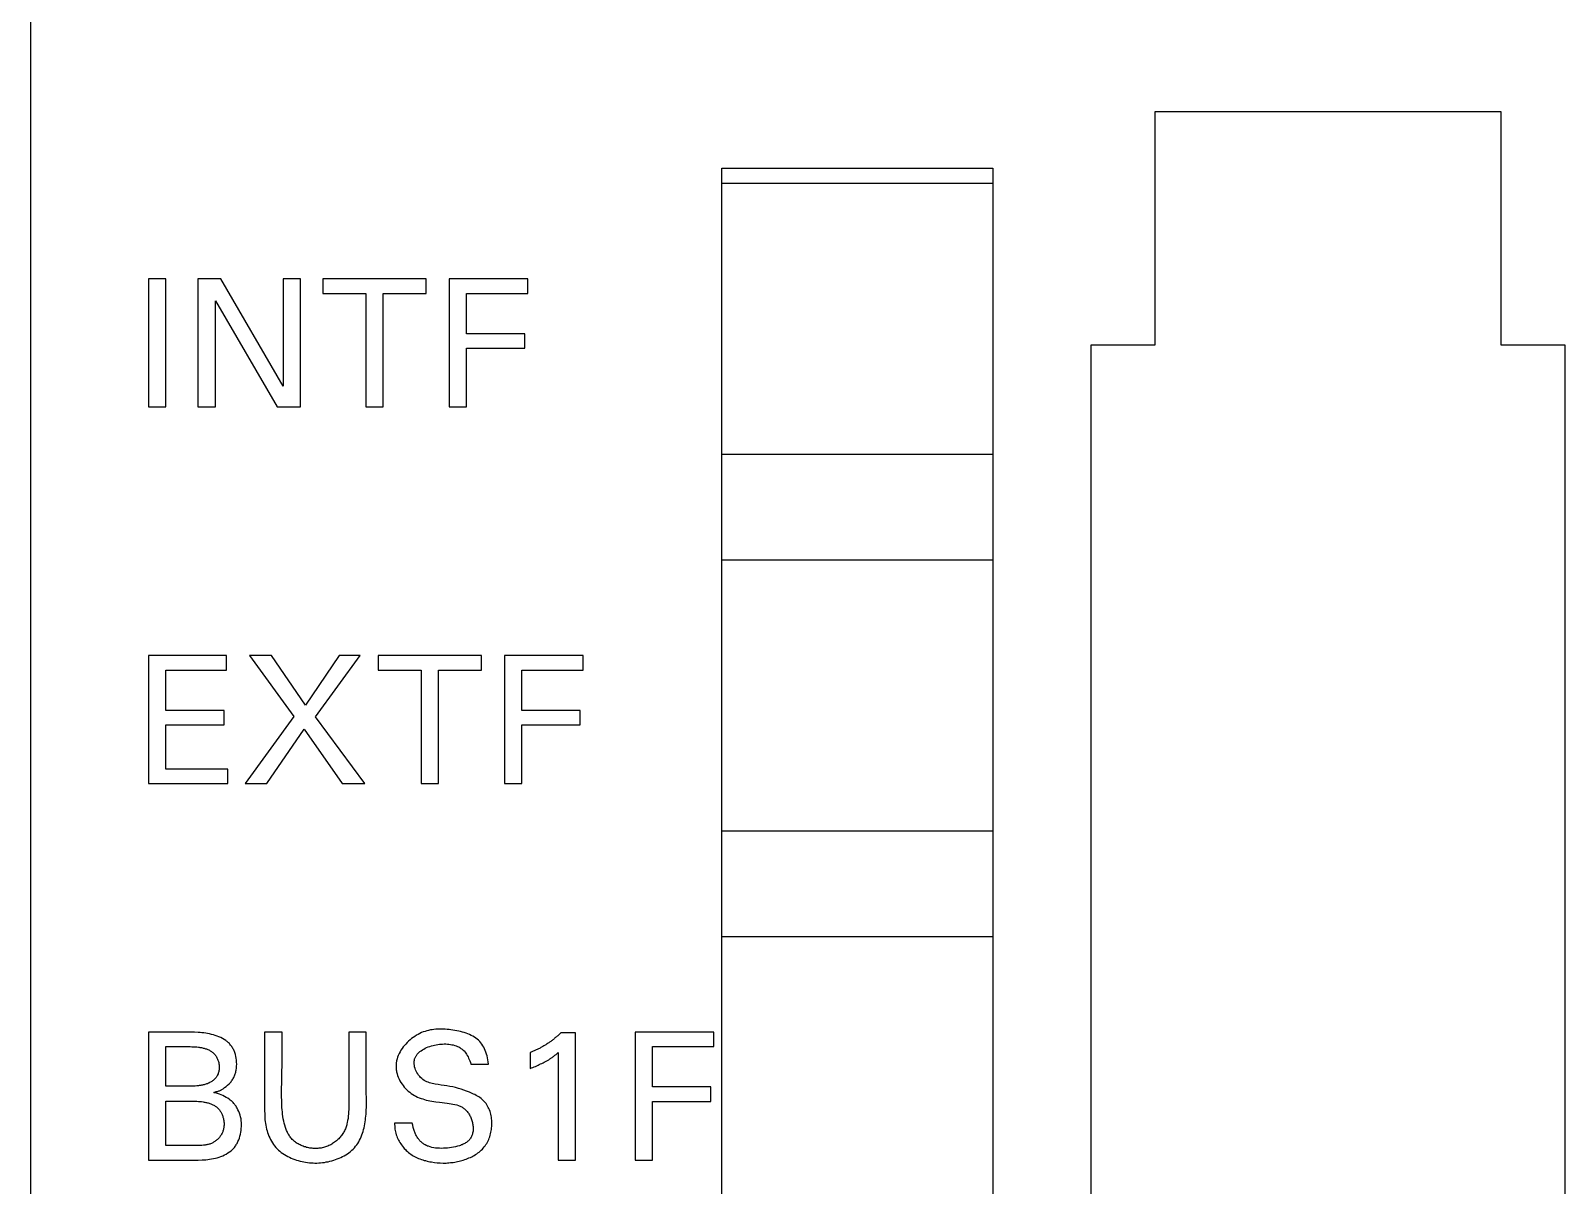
# Model space of a CAD drawing. Extents: x 430 to 1632, y -19 to 271.
# Drawn here: x 542.46 to 554, y 226.33 to 235.01 of the extents above; entities that cross this region are included whole.
import ezdxf

# ---------------------------------------------------------------- set-up
doc = ezdxf.new("R2010")
doc.units = 0
doc.header["$LTSCALE"] = 5
doc.header["$MEASUREMENT"] = 0
doc.layers.get('0').update_dxf_attribs({"linetype": 'CONTINUOUS'})

msp = doc.modelspace()

# ---------------------------------------------------------------- linework, layer by layer
at = {"linetype": 'Continuous'}
for p, q in [((542.455, 177.546), (542.455, 249.49)), ((550.91, 234.404), (550.91, 232.648)), ((553.516, 234.404), (550.91, 234.404)), ((553.516, 232.648), (553.516, 234.404)), ((547.653, 203.446), (547.653, 233.979)), ((547.653, 233.979), (549.692, 233.979)), ((549.692, 233.979), (549.692, 203.446)), ((547.653, 233.866), (549.692, 233.866)), ((543.34, 233.147), (543.34, 232.184)), ((543.471, 233.147), (543.34, 233.147)), ((543.471, 232.184), (543.471, 233.147)), ((543.713, 233.147), (543.713, 232.184)), ((543.884, 233.147), (543.713, 233.147)), ((544.354, 232.339), (543.884, 233.147)), ((544.354, 233.147), (544.354, 232.339)), ((544.485, 233.147), (544.354, 233.147)), ((544.485, 232.184), (544.485, 233.147)), ((544.652, 233.147), (544.652, 233.037)), ((545.429, 233.147), (544.652, 233.147)), ((544.652, 233.037), (544.975, 233.037)), ((544.975, 233.037), (544.975, 232.184)), ((545.107, 232.184), (545.107, 233.037)), ((545.107, 233.037), (545.429, 233.037)), ((545.429, 233.037), (545.429, 233.147)), ((545.602, 233.147), (545.602, 232.184)), ((546.195, 233.147), (545.602, 233.147)), ((545.734, 232.734), (545.734, 233.037)), ((545.734, 233.037), (546.195, 233.037)), ((546.195, 233.037), (546.195, 233.147)), ((543.844, 232.184), (543.844, 232.982)), ((543.844, 232.982), (544.309, 232.184)), ((546.171, 232.734), (545.734, 232.734)), ((546.171, 232.625), (546.171, 232.734)), ((545.734, 232.184), (545.734, 232.625)), ((545.734, 232.625), (546.171, 232.625)), ((550.428, 232.648), (550.428, 204.664)), ((550.91, 232.648), (550.428, 232.648)), ((553.997, 232.648), (553.516, 232.648)), ((553.997, 204.664), (553.997, 232.648)), ((543.34, 232.184), (543.471, 232.184)), ((543.713, 232.184), (543.844, 232.184)), ((544.309, 232.184), (544.485, 232.184)), ((544.975, 232.184), (545.107, 232.184)), ((545.602, 232.184), (545.734, 232.184)), ((549.692, 231.827), (547.653, 231.827)), ((547.653, 231.034), (549.692, 231.034)), ((543.34, 230.314), (543.34, 229.351)), ((543.927, 230.314), (543.34, 230.314)), ((543.927, 230.205), (543.927, 230.314)), ((544.101, 230.314), (544.433, 229.856)), ((544.266, 230.314), (544.101, 230.314)), ((544.522, 229.94), (544.266, 230.314)), ((544.776, 230.314), (544.522, 229.94)), ((544.597, 229.853), (544.933, 230.314)), ((544.933, 230.314), (544.776, 230.314)), ((545.068, 230.314), (545.068, 230.205)), ((545.845, 230.314), (545.068, 230.314)), ((545.845, 230.205), (545.845, 230.314)), ((546.018, 230.314), (546.018, 229.351)), ((546.611, 230.314), (546.018, 230.314)), ((546.611, 230.205), (546.611, 230.314)), ((543.471, 229.901), (543.471, 230.205)), ((543.471, 230.205), (543.927, 230.205)), ((545.068, 230.205), (545.391, 230.205)), ((545.391, 230.205), (545.391, 229.351)), ((545.522, 229.351), (545.522, 230.205)), ((545.522, 230.205), (545.845, 230.205)), ((546.149, 229.901), (546.149, 230.205)), ((546.149, 230.205), (546.611, 230.205)), ((543.909, 229.901), (543.471, 229.901)), ((543.909, 229.792), (543.909, 229.901)), ((544.433, 229.856), (544.069, 229.351)), ((544.967, 229.351), (544.597, 229.853)), ((546.587, 229.901), (546.149, 229.901)), ((546.587, 229.792), (546.587, 229.901)), ((543.471, 229.46), (543.471, 229.792)), ((543.471, 229.792), (543.909, 229.792)), ((544.23, 229.351), (544.511, 229.761)), ((544.511, 229.761), (544.798, 229.351)), ((546.149, 229.351), (546.149, 229.792)), ((546.149, 229.792), (546.587, 229.792)), ((543.939, 229.46), (543.471, 229.46)), ((543.939, 229.351), (543.939, 229.46)), ((543.34, 229.351), (543.939, 229.351)), ((544.069, 229.351), (544.23, 229.351)), ((544.798, 229.351), (544.967, 229.351)), ((545.391, 229.351), (545.522, 229.351)), ((546.018, 229.351), (546.149, 229.351)), ((549.692, 228.994), (547.653, 228.994)), ((547.653, 228.201), (549.692, 228.201)), ((543.34, 227.482), (543.34, 226.519)), ((543.455, 227.482), (543.34, 227.482)), ((544.214, 227.482), (544.214, 227.37)), ((544.346, 227.482), (544.214, 227.482)), ((544.978, 227.482), (544.847, 227.482)), ((546.552, 227.476), (546.443, 227.476)), ((546.552, 226.519), (546.552, 227.476)), ((547.001, 227.482), (547.001, 226.519)), ((547.594, 227.482), (547.001, 227.482)), ((547.594, 227.373), (547.594, 227.482)), ((543.471, 227.075), (543.471, 227.373)), ((543.471, 227.373), (543.569, 227.373)), ((543.569, 227.373), (543.618, 227.373)), ((546.212, 227.328), (546.212, 227.208)), ((546.423, 227.328), (546.423, 226.519)), ((547.132, 227.069), (547.132, 227.373)), ((547.132, 227.373), (547.594, 227.373)), ((545.765, 227.241), (545.899, 227.241)), ((543.545, 227.075), (543.471, 227.075)), ((543.618, 227.075), (543.545, 227.075)), ((547.57, 227.069), (547.132, 227.069)), ((547.57, 226.96), (547.57, 227.069)), ((543.471, 226.628), (543.471, 226.963)), ((543.471, 226.963), (543.545, 226.963)), ((543.545, 226.963), (543.57, 226.963)), ((547.132, 226.519), (547.132, 226.96)), ((547.132, 226.96), (547.57, 226.96)), ((545.324, 226.798), (545.192, 226.798)), ((543.545, 226.628), (543.471, 226.628)), ((543.34, 226.519), (543.455, 226.519)), ((543.513, 226.519), (543.599, 226.518)), ((546.423, 226.519), (546.552, 226.519)), ((547.001, 226.519), (547.132, 226.519))]:
    msp.add_line(p, q, dxfattribs=at)
at = {"color": 7, "linetype": 'Continuous'}
msp.add_line((542.455, 86.058), (542.455, 248.64), dxfattribs=at)
at = {"linetype": 'Continuous'}
for points in [[(545.899, 227.241), (545.897, 227.257), (545.894, 227.273), (545.891, 227.288), (545.888, 227.303), (545.884, 227.317), (545.879, 227.33), (545.874, 227.343), (545.869, 227.356), (545.863, 227.368), (545.856, 227.379), (545.849, 227.39), (545.841, 227.401), (545.832, 227.41), (545.823, 227.42), (545.813, 227.428), (545.803, 227.436), (545.792, 227.444), (545.78, 227.451), (545.768, 227.457), (545.756, 227.463), (545.743, 227.469), (545.73, 227.474), (545.716, 227.478), (545.702, 227.482), (545.688, 227.486), (545.674, 227.489), (545.66, 227.492), (545.645, 227.495), (545.631, 227.497), (545.616, 227.499), (545.602, 227.501), (545.587, 227.502), (545.573, 227.503), (545.559, 227.504), (545.544, 227.504), (545.53, 227.504), (545.516, 227.504), (545.502, 227.503), (545.488, 227.502), (545.475, 227.5), (545.461, 227.498), (545.448, 227.495), (545.434, 227.491), (545.421, 227.487), (545.408, 227.483), (545.395, 227.478), (545.382, 227.472), (545.369, 227.465), (545.356, 227.458), (545.344, 227.45), (545.332, 227.442), (545.32, 227.433), (545.308, 227.424), (545.297, 227.414), (545.286, 227.403), (545.276, 227.392), (545.266, 227.381), (545.257, 227.37), (545.248, 227.358), (545.24, 227.345), (545.233, 227.333), (545.226, 227.32), (545.22, 227.307), (545.215, 227.293), (545.211, 227.28), (545.209, 227.273), (545.207, 227.266), (545.206, 227.259), (545.205, 227.252), (545.204, 227.245), (545.203, 227.238), (545.203, 227.232), (545.203, 227.225), (545.203, 227.218), (545.203, 227.211), (545.204, 227.204), (545.205, 227.197), (545.206, 227.19), (545.207, 227.183), (545.211, 227.169), (545.215, 227.155), (545.22, 227.142), (545.226, 227.129), (545.232, 227.116), (545.24, 227.103), (545.248, 227.091), (545.256, 227.079), (545.265, 227.068), (545.275, 227.057), (545.285, 227.047), (545.295, 227.038), (545.306, 227.029), (545.317, 227.02), (545.329, 227.013), (545.341, 227.006), (545.353, 226.999), (545.365, 226.993), (545.378, 226.988), (545.391, 226.983), (545.404, 226.979), (545.417, 226.975), (545.43, 226.971), (545.444, 226.968), (545.458, 226.965), (545.472, 226.962), (545.486, 226.96), (545.501, 226.958), (545.53, 226.954), (545.588, 226.947)], [(543.513, 227.482), (543.484, 227.482), (543.455, 227.482)], [(543.599, 226.518), (543.628, 226.518), (543.657, 226.518), (543.686, 226.519), (543.715, 226.519), (543.744, 226.52), (543.758, 226.521), (543.773, 226.522), (543.787, 226.524), (543.801, 226.525), (543.816, 226.528), (543.83, 226.53), (543.844, 226.533), (543.858, 226.537), (543.872, 226.541), (543.886, 226.546), (543.899, 226.552), (543.913, 226.558), (543.926, 226.565), (543.938, 226.573), (543.95, 226.581), (543.962, 226.59), (543.967, 226.595), (543.973, 226.599), (543.978, 226.605), (543.983, 226.61), (543.987, 226.615), (543.992, 226.621), (543.996, 226.627), (544, 226.633), (544.004, 226.639), (544.008, 226.645), (544.011, 226.651), (544.014, 226.658), (544.02, 226.671), (544.025, 226.685), (544.029, 226.699), (544.033, 226.713), (544.036, 226.728), (544.038, 226.742), (544.039, 226.757), (544.04, 226.772), (544.04, 226.786), (544.04, 226.801), (544.039, 226.815), (544.037, 226.829), (544.034, 226.844), (544.03, 226.858), (544.026, 226.872), (544.02, 226.885), (544.014, 226.898), (544.008, 226.911), (544.004, 226.917), (544, 226.924), (543.996, 226.929), (543.991, 226.935), (543.987, 226.941), (543.982, 226.946), (543.977, 226.952), (543.972, 226.957), (543.967, 226.962), (543.962, 226.966), (543.956, 226.971), (543.95, 226.975), (543.938, 226.984), (543.925, 226.991), (543.912, 226.998), (543.899, 227.004), (543.887, 227.01), (543.874, 227.015), (543.868, 227.018), (543.861, 227.02), (543.853, 227.022), (543.845, 227.024), (543.841, 227.025), (543.838, 227.025), (543.836, 227.026), (543.835, 227.026), (543.834, 227.027), (543.834, 227.027), (543.833, 227.028), (543.834, 227.028), (543.834, 227.029), (543.835, 227.029), (543.836, 227.03), (543.837, 227.03), (543.84, 227.031), (543.844, 227.032), (543.849, 227.034), (543.859, 227.036), (543.869, 227.039), (543.874, 227.04), (543.879, 227.042), (543.883, 227.044), (543.886, 227.045), (543.889, 227.047), (543.892, 227.049), (543.898, 227.052), (543.903, 227.056), (543.914, 227.064), (543.925, 227.073), (543.936, 227.082), (543.947, 227.093), (543.952, 227.098), (543.957, 227.103), (543.962, 227.109), (543.966, 227.115), (543.971, 227.121), (543.975, 227.127), (543.978, 227.134), (543.982, 227.14), (543.985, 227.147), (543.988, 227.153), (543.991, 227.16), (543.993, 227.167), (543.995, 227.174), (543.997, 227.181), (543.999, 227.188), (544.001, 227.196), (544.003, 227.21), (544.004, 227.225), (544.005, 227.24), (544.004, 227.255), (544.003, 227.27), (544.001, 227.285), (543.998, 227.299), (543.995, 227.314), (543.99, 227.328), (543.988, 227.335), (543.985, 227.341), (543.982, 227.348), (543.979, 227.354), (543.975, 227.361), (543.971, 227.367), (543.968, 227.373), (543.963, 227.379), (543.959, 227.384), (543.954, 227.39), (543.95, 227.395), (543.944, 227.4), (543.939, 227.405), (543.934, 227.41), (543.928, 227.414), (543.922, 227.419), (543.91, 227.427), (543.897, 227.434), (543.884, 227.441), (543.871, 227.447), (543.857, 227.452), (543.843, 227.457), (543.829, 227.461), (543.815, 227.465), (543.801, 227.468), (543.786, 227.471), (543.772, 227.474), (543.758, 227.476), (543.743, 227.477), (543.729, 227.479), (543.715, 227.48), (543.686, 227.481), (543.657, 227.482), (543.628, 227.482), (543.599, 227.482), (543.57, 227.482), (543.513, 227.482)], [(544.847, 227.482), (544.847, 227.417), (544.847, 227.352), (544.847, 227.287), (544.847, 227.223), (544.848, 227.158), (544.848, 227.094), (544.849, 227.029), (544.849, 226.997), (544.849, 226.964), (544.848, 226.931), (544.847, 226.899), (544.846, 226.882), (544.845, 226.866), (544.843, 226.849), (544.842, 226.833), (544.839, 226.817), (544.836, 226.801), (544.834, 226.793), (544.832, 226.785), (544.83, 226.777), (544.827, 226.77), (544.825, 226.762), (544.822, 226.755), (544.818, 226.747), (544.815, 226.74), (544.811, 226.733), (544.807, 226.726), (544.803, 226.719), (544.798, 226.712), (544.793, 226.705), (544.788, 226.699), (544.783, 226.692), (544.778, 226.686), (544.772, 226.68), (544.766, 226.674), (544.76, 226.669), (544.754, 226.663), (544.747, 226.658), (544.74, 226.653), (544.733, 226.648), (544.726, 226.644), (544.719, 226.639), (544.712, 226.635), (544.704, 226.631), (544.697, 226.628), (544.689, 226.624), (544.681, 226.621), (544.673, 226.619), (544.665, 226.616), (544.657, 226.614), (544.648, 226.612), (544.64, 226.61), (544.631, 226.609), (544.623, 226.608), (544.614, 226.607), (544.606, 226.607), (544.597, 226.607), (544.588, 226.607), (544.58, 226.607), (544.571, 226.608), (544.563, 226.609), (544.554, 226.61), (544.546, 226.612), (544.537, 226.613), (544.529, 226.615), (544.521, 226.618), (544.512, 226.62), (544.504, 226.623), (544.497, 226.626), (544.489, 226.629), (544.481, 226.633), (544.474, 226.637), (544.467, 226.641), (544.46, 226.645), (544.453, 226.649), (544.446, 226.654), (544.44, 226.659), (544.434, 226.664), (544.428, 226.67), (544.422, 226.675), (544.417, 226.681), (544.412, 226.687), (544.407, 226.693), (544.402, 226.7), (544.398, 226.706), (544.394, 226.713), (544.39, 226.72), (544.386, 226.727), (544.383, 226.734), (544.379, 226.742), (544.376, 226.749), (544.373, 226.757), (544.371, 226.765), (544.366, 226.781), (544.362, 226.797), (544.358, 226.813), (544.355, 226.83), (544.352, 226.847), (544.35, 226.864), (544.348, 226.881), (544.346, 226.898), (544.345, 226.915), (544.344, 226.932), (544.343, 226.949), (544.343, 226.965), (544.342, 226.998), (544.342, 227.03), (544.342, 227.063), (544.343, 227.095), (544.345, 227.158), (544.345, 227.19), (544.346, 227.222), (544.346, 227.255), (544.346, 227.287), (544.346, 227.352), (544.346, 227.417), (544.346, 227.482)], [(544.978, 227.313), (544.978, 227.37), (544.978, 227.426), (544.978, 227.482)], [(545.192, 226.798), (545.192, 226.786), (545.193, 226.775), (545.194, 226.764), (545.195, 226.753), (545.197, 226.742), (545.199, 226.731), (545.202, 226.721), (545.205, 226.71), (545.208, 226.7), (545.212, 226.69), (545.216, 226.68), (545.221, 226.67), (545.226, 226.661), (545.232, 226.651), (545.238, 226.642), (545.244, 226.633), (545.251, 226.624), (545.258, 226.615), (545.265, 226.607), (545.273, 226.599), (545.28, 226.591), (545.289, 226.584), (545.297, 226.576), (545.306, 226.57), (545.315, 226.563), (545.324, 226.557), (545.333, 226.552), (545.343, 226.546), (545.353, 226.541), (545.363, 226.536), (545.373, 226.532), (545.383, 226.528), (545.394, 226.524), (545.404, 226.521), (545.415, 226.517), (545.425, 226.515), (545.436, 226.512), (545.447, 226.509), (545.458, 226.507), (545.469, 226.505), (545.491, 226.502), (545.513, 226.499), (545.535, 226.498), (545.557, 226.497), (545.568, 226.497), (545.579, 226.497), (545.59, 226.498), (545.601, 226.499), (545.612, 226.5), (545.622, 226.501), (545.633, 226.502), (545.644, 226.504), (545.655, 226.506), (545.666, 226.508), (545.677, 226.51), (545.688, 226.513), (545.698, 226.516), (545.709, 226.519), (545.72, 226.523), (545.73, 226.526), (545.741, 226.53), (545.751, 226.535), (545.762, 226.539), (545.772, 226.544), (545.781, 226.549), (545.791, 226.555), (545.801, 226.561), (545.81, 226.567), (545.819, 226.573), (545.828, 226.58), (545.836, 226.587), (545.844, 226.594), (545.852, 226.602), (545.859, 226.61), (545.866, 226.618), (545.873, 226.627), (545.879, 226.636), (545.885, 226.645), (545.89, 226.655), (545.895, 226.664), (545.9, 226.674), (545.904, 226.685), (545.908, 226.695), (545.911, 226.706), (545.914, 226.717), (545.917, 226.728), (545.919, 226.739), (545.921, 226.75), (545.922, 226.761), (545.923, 226.773), (545.924, 226.784), (545.924, 226.796), (545.924, 226.807), (545.923, 226.819), (545.922, 226.83), (545.921, 226.841), (545.919, 226.853), (545.916, 226.864), (545.913, 226.875), (545.91, 226.885), (545.906, 226.896), (545.902, 226.906), (545.897, 226.916), (545.892, 226.926), (545.887, 226.935), (545.88, 226.944), (545.874, 226.953), (545.867, 226.961), (545.859, 226.968), (545.851, 226.976), (545.843, 226.983), (545.834, 226.989), (545.825, 226.995), (545.815, 227.001), (545.806, 227.006), (545.796, 227.012), (545.786, 227.016), (545.776, 227.021), (545.755, 227.03), (545.734, 227.038), (545.713, 227.045), (545.692, 227.052), (545.672, 227.058), (545.651, 227.064), (545.629, 227.069), (545.608, 227.073), (545.586, 227.077), (545.564, 227.08), (545.542, 227.083), (545.519, 227.087), (545.497, 227.09), (545.486, 227.092), (545.475, 227.095), (545.464, 227.098), (545.454, 227.101), (545.444, 227.105), (545.434, 227.109), (545.424, 227.114), (545.414, 227.119), (545.405, 227.125), (545.397, 227.132), (545.388, 227.14), (545.381, 227.148), (545.373, 227.157), (545.367, 227.167), (545.36, 227.177), (545.355, 227.187), (545.35, 227.198), (545.346, 227.209), (545.343, 227.22), (545.341, 227.232), (545.34, 227.237), (545.34, 227.243), (545.339, 227.248), (545.339, 227.254), (545.34, 227.259), (545.34, 227.264), (545.341, 227.27), (545.342, 227.275), (545.343, 227.28), (545.345, 227.285), (545.347, 227.289), (545.349, 227.294), (545.351, 227.299), (545.354, 227.303), (545.357, 227.307), (545.36, 227.312), (545.363, 227.316), (545.367, 227.32), (545.374, 227.328), (545.383, 227.335), (545.392, 227.342), (545.401, 227.348), (545.412, 227.354), (545.422, 227.36), (545.433, 227.365), (545.445, 227.37), (545.457, 227.374), (545.469, 227.378), (545.481, 227.381), (545.493, 227.384), (545.505, 227.387), (545.517, 227.389), (545.529, 227.39), (545.541, 227.392), (545.553, 227.392), (545.565, 227.393), (545.577, 227.393), (545.589, 227.392), (545.6, 227.391), (545.612, 227.389), (545.623, 227.387), (545.633, 227.385), (545.644, 227.382), (545.654, 227.378), (545.664, 227.374), (545.674, 227.37), (545.683, 227.365), (545.691, 227.359)], [(546.443, 227.476), (546.438, 227.472), (546.434, 227.468), (546.429, 227.463), (546.425, 227.459), (546.42, 227.455), (546.415, 227.451), (546.41, 227.447), (546.406, 227.443), (546.401, 227.439), (546.396, 227.435), (546.391, 227.431), (546.386, 227.427), (546.381, 227.423), (546.376, 227.419), (546.371, 227.416), (546.366, 227.412), (546.361, 227.408), (546.356, 227.405), (546.351, 227.401), (546.346, 227.398), (546.34, 227.394), (546.335, 227.391), (546.33, 227.387), (546.324, 227.384), (546.319, 227.381), (546.314, 227.378), (546.308, 227.374), (546.303, 227.371), (546.297, 227.368), (546.292, 227.365), (546.286, 227.362), (546.281, 227.359), (546.275, 227.356), (546.27, 227.354), (546.264, 227.351), (546.258, 227.348), (546.253, 227.345), (546.247, 227.343), (546.241, 227.34), (546.235, 227.338), (546.23, 227.335), (546.224, 227.333), (546.218, 227.331), (546.212, 227.328)], [(543.618, 227.373), (543.643, 227.373), (543.655, 227.373), (543.667, 227.372), (543.68, 227.372), (543.692, 227.371), (543.704, 227.37), (543.716, 227.369), (543.722, 227.368), (543.728, 227.367), (543.734, 227.366), (543.741, 227.365), (543.747, 227.364), (543.753, 227.362), (543.759, 227.361), (543.765, 227.359), (543.771, 227.357), (543.777, 227.355), (543.782, 227.353), (543.788, 227.351), (543.794, 227.348), (543.799, 227.345), (543.805, 227.342), (543.81, 227.339), (543.815, 227.336), (543.82, 227.332), (543.825, 227.328), (543.829, 227.324), (543.833, 227.32), (543.838, 227.315), (543.842, 227.31), (543.845, 227.305), (543.849, 227.3), (543.852, 227.295), (543.855, 227.289), (543.858, 227.284), (543.861, 227.278), (543.863, 227.272), (543.865, 227.266), (543.867, 227.26), (543.869, 227.254), (543.87, 227.248), (543.871, 227.242), (543.872, 227.235), (543.873, 227.229), (543.873, 227.222), (543.873, 227.216), (543.873, 227.21), (543.872, 227.203), (543.872, 227.197), (543.87, 227.191), (543.869, 227.185), (543.868, 227.179), (543.866, 227.173), (543.864, 227.167), (543.861, 227.161), (543.859, 227.156), (543.856, 227.15), (543.852, 227.145), (543.849, 227.14), (543.845, 227.135), (543.841, 227.131), (543.837, 227.127), (543.832, 227.122), (543.827, 227.119), (543.823, 227.115), (543.817, 227.111), (543.812, 227.108), (543.807, 227.105), (543.801, 227.102), (543.795, 227.099), (543.79, 227.097), (543.784, 227.094), (543.778, 227.092), (543.772, 227.09), (543.765, 227.088), (543.759, 227.086), (543.753, 227.085), (543.747, 227.083), (543.741, 227.082), (543.734, 227.081), (543.728, 227.08), (543.722, 227.079), (543.716, 227.078), (543.71, 227.078), (543.704, 227.077), (543.692, 227.076), (543.679, 227.076), (543.667, 227.075), (543.643, 227.075), (543.618, 227.075)], [(544.214, 227.37), (544.214, 227.313), (544.214, 227.257), (544.214, 227.201), (544.214, 227.145), (544.213, 227.089), (544.213, 227.033), (544.213, 226.977), (544.214, 226.921), (544.214, 226.893), (544.215, 226.865), (544.216, 226.837), (544.217, 226.823), (544.219, 226.809), (544.221, 226.795), (544.223, 226.781), (544.226, 226.767), (544.229, 226.753), (544.233, 226.74), (544.237, 226.726), (544.242, 226.713), (544.247, 226.699), (544.253, 226.686), (544.259, 226.674), (544.266, 226.661), (544.274, 226.649), (544.282, 226.637), (544.29, 226.626), (544.299, 226.615), (544.309, 226.605), (544.319, 226.595), (544.329, 226.586), (544.34, 226.577), (544.352, 226.569), (544.363, 226.561), (544.376, 226.554), (544.388, 226.547), (544.401, 226.54), (544.414, 226.534), (544.427, 226.529), (544.441, 226.524), (544.454, 226.519), (544.468, 226.515), (544.482, 226.511), (544.496, 226.508), (544.509, 226.505), (544.523, 226.503), (544.537, 226.501), (544.551, 226.499), (544.565, 226.498), (544.579, 226.498), (544.593, 226.497), (544.608, 226.497), (544.622, 226.498), (544.636, 226.499), (544.65, 226.5), (544.664, 226.502), (544.678, 226.505), (544.692, 226.507), (544.706, 226.51), (544.72, 226.514), (544.734, 226.518), (544.748, 226.523), (544.761, 226.528), (544.775, 226.533), (544.788, 226.539), (544.801, 226.545), (544.813, 226.552), (544.826, 226.559), (544.838, 226.567), (544.849, 226.575), (544.86, 226.583), (544.871, 226.593), (544.881, 226.602), (544.89, 226.612), (544.899, 226.623), (544.907, 226.634), (544.915, 226.645), (544.922, 226.657), (544.929, 226.669), (544.935, 226.682), (544.941, 226.695), (544.946, 226.708), (544.95, 226.722), (544.955, 226.735), (544.959, 226.749), (544.962, 226.763), (544.965, 226.777), (544.968, 226.792), (544.97, 226.806), (544.972, 226.821), (544.974, 226.835), (544.976, 226.85), (544.977, 226.864), (544.979, 226.893), (544.98, 226.921), (544.98, 226.95), (544.98, 226.978), (544.979, 227.033), (544.978, 227.089), (544.978, 227.145), (544.978, 227.201), (544.978, 227.313)], [(545.691, 227.359), (545.7, 227.353), (545.707, 227.347), (545.715, 227.34), (545.722, 227.332), (545.728, 227.324), (545.734, 227.315), (545.739, 227.306), (545.745, 227.297), (545.749, 227.286), (545.754, 227.276), (545.758, 227.265), (545.762, 227.253), (545.765, 227.241)], [(546.212, 227.208), (546.222, 227.212), (546.232, 227.216), (546.242, 227.22), (546.251, 227.224), (546.261, 227.228), (546.271, 227.233), (546.28, 227.237), (546.29, 227.242), (546.3, 227.246), (546.309, 227.251), (546.318, 227.256), (546.328, 227.261), (546.337, 227.266), (546.346, 227.272), (546.351, 227.274), (546.355, 227.277), (546.359, 227.28), (546.364, 227.283), (546.368, 227.286), (546.373, 227.289), (546.377, 227.292), (546.381, 227.295), (546.386, 227.298), (546.39, 227.301), (546.398, 227.308), (546.407, 227.314), (546.415, 227.321), (546.423, 227.328)], [(543.57, 226.963), (543.619, 226.963), (543.643, 226.963), (543.668, 226.963), (543.68, 226.963), (543.692, 226.963), (543.704, 226.962), (543.717, 226.961), (543.729, 226.96), (543.741, 226.959), (543.753, 226.957), (543.76, 226.956), (543.766, 226.955), (543.772, 226.953), (543.778, 226.952), (543.784, 226.95), (543.79, 226.949), (543.797, 226.947), (543.803, 226.945), (543.809, 226.943), (543.814, 226.94), (543.82, 226.938), (543.826, 226.935), (543.832, 226.932), (543.837, 226.929), (543.842, 226.926), (543.847, 226.923), (543.852, 226.919), (543.857, 226.915), (543.862, 226.911), (543.866, 226.907), (543.87, 226.903), (543.874, 226.898), (543.878, 226.893), (543.881, 226.888), (543.885, 226.883), (543.888, 226.878), (543.891, 226.872), (543.893, 226.866), (543.896, 226.861), (543.898, 226.855), (543.9, 226.849), (543.901, 226.843), (543.903, 226.837), (543.904, 226.831), (543.906, 226.824), (543.907, 226.818), (543.907, 226.812), (543.908, 226.806), (543.909, 226.799), (543.909, 226.793), (543.909, 226.787), (543.909, 226.781), (543.908, 226.774), (543.908, 226.768), (543.907, 226.762), (543.906, 226.756), (543.905, 226.75), (543.903, 226.744), (543.901, 226.738), (543.899, 226.732), (543.897, 226.727), (543.894, 226.721), (543.891, 226.715), (543.888, 226.71), (543.885, 226.705), (543.881, 226.699), (543.878, 226.694), (543.874, 226.689), (543.87, 226.685), (543.865, 226.68), (543.861, 226.675), (543.856, 226.671), (543.851, 226.667), (543.846, 226.663), (543.841, 226.66), (543.836, 226.656), (543.831, 226.653), (543.825, 226.65), (543.82, 226.647), (543.814, 226.645), (543.808, 226.642), (543.803, 226.64), (543.797, 226.639), (543.791, 226.637), (543.785, 226.636), (543.779, 226.634), (543.773, 226.633), (543.767, 226.632), (543.76, 226.631), (543.754, 226.631), (543.742, 226.63), (543.729, 226.629), (543.717, 226.629), (543.705, 226.628), (543.692, 226.628), (543.668, 226.628)], [(545.588, 226.947), (545.603, 226.946), (545.617, 226.943), (545.631, 226.941), (545.645, 226.938), (545.659, 226.934), (545.672, 226.93), (545.678, 226.928), (545.684, 226.925), (545.69, 226.922), (545.697, 226.919), (545.702, 226.915), (545.708, 226.912), (545.714, 226.908), (545.719, 226.904), (545.724, 226.899), (545.729, 226.894), (545.734, 226.889), (545.739, 226.884), (545.743, 226.878), (545.747, 226.872), (545.751, 226.866), (545.755, 226.86), (545.759, 226.853), (545.762, 226.846), (545.765, 226.839), (545.768, 226.832), (545.771, 226.825), (545.773, 226.818), (545.775, 226.81), (545.777, 226.803), (545.779, 226.795), (545.78, 226.788), (545.781, 226.78), (545.782, 226.773), (545.783, 226.765), (545.783, 226.758), (545.783, 226.75), (545.782, 226.743), (545.782, 226.736), (545.781, 226.729), (545.779, 226.722), (545.778, 226.715), (545.776, 226.709), (545.773, 226.703), (545.77, 226.697), (545.767, 226.691), (545.764, 226.685), (545.76, 226.68), (545.756, 226.675), (545.752, 226.67), (545.747, 226.665), (545.742, 226.661), (545.737, 226.656), (545.732, 226.652), (545.726, 226.649), (545.72, 226.645), (545.714, 226.642), (545.707, 226.638), (545.701, 226.635), (545.694, 226.633), (545.687, 226.63), (545.68, 226.627), (545.666, 226.623), (545.651, 226.619), (545.636, 226.616), (545.621, 226.613), (545.605, 226.611), (545.59, 226.61), (545.574, 226.608), (545.559, 226.608), (545.544, 226.607), (545.529, 226.608), (545.514, 226.609), (545.5, 226.61), (545.486, 226.612), (545.472, 226.615), (545.459, 226.618), (545.447, 226.623), (545.44, 226.625), (545.434, 226.628), (545.429, 226.63), (545.423, 226.633), (545.417, 226.637), (545.412, 226.64), (545.407, 226.643), (545.402, 226.647), (545.397, 226.651), (545.392, 226.656), (545.387, 226.66)], [(545.387, 226.66), (545.383, 226.665), (545.379, 226.669), (545.375, 226.674), (545.371, 226.68), (545.367, 226.685), (545.363, 226.691), (545.36, 226.696), (545.356, 226.702), (545.353, 226.709), (545.35, 226.715), (545.347, 226.722), (545.344, 226.728), (545.341, 226.735), (545.339, 226.743), (545.336, 226.75), (545.332, 226.765), (545.328, 226.781), (545.324, 226.798)], [(543.668, 226.628), (543.619, 226.628), (543.545, 226.628)], [(543.455, 226.519), (543.484, 226.519), (543.513, 226.519)]]:
    msp.add_lwpolyline(points, dxfattribs=at)

doc.saveas('drawing.dxf')
